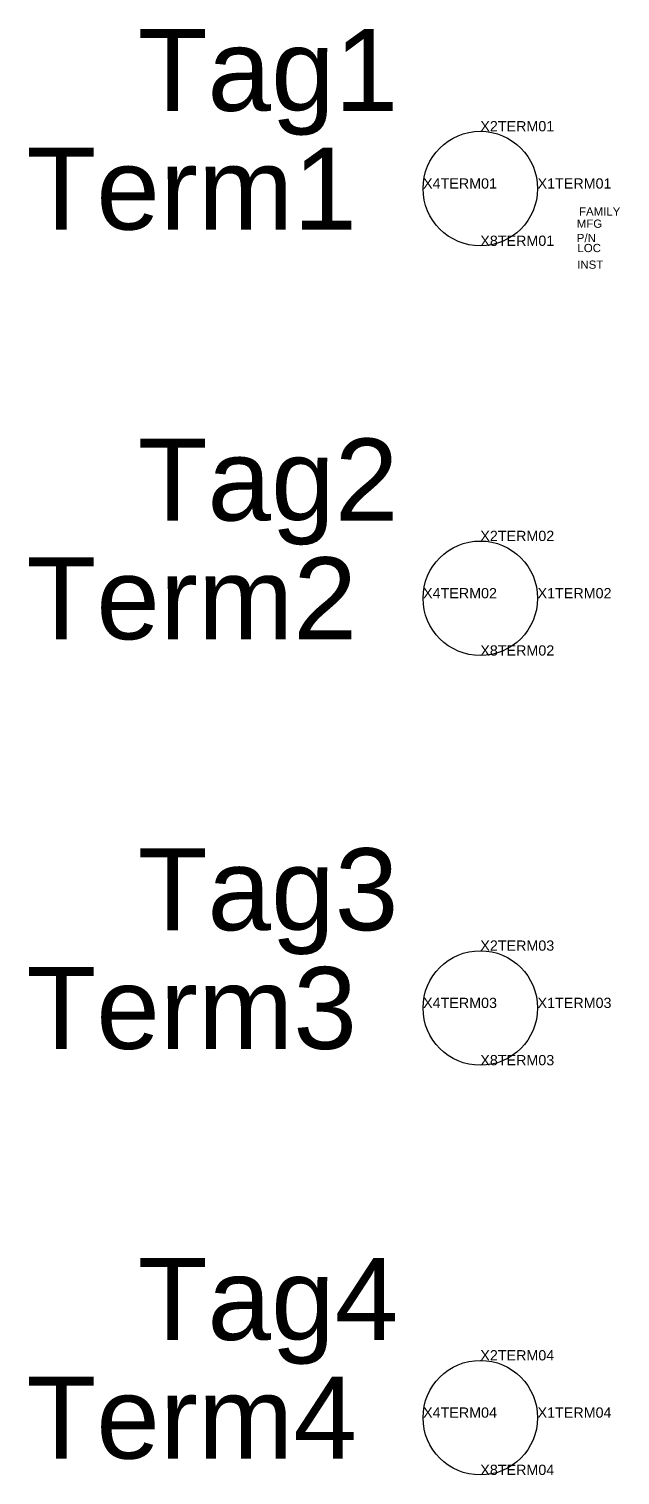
# Model space of a CAD drawing. Header units: inches. Extents: x -3.88 to 0.1, y -1.57 to 0.19.
# Drawn here: x -0.621 to 0.101, y -1.57 to 0.195 of the extents above; entities outside this region: 3.
import ezdxf
from ezdxf.enums import TextEntityAlignment as Align

# ---------------------------------------------------------------- set-up
doc = ezdxf.new("R2010")
doc.units = ezdxf.units.IN
doc.header["$MEASUREMENT"] = 0
doc.styles.add('INERCONNECT TABLES', font='arial.ttf', dxfattribs={"height": 0.1})
doc.styles.add('WD', font='arial.ttf', dxfattribs={"height": 1})

msp = doc.modelspace()

# ---------------------------------------------------------------- linework, layer by layer
for centre in [(-0.0699, 0), (-0.0699, -0.5), (-0.0699, -1), (-0.0699, -1.5)]:
    msp.add_circle(centre, 0.0699)

# ---------------------------------------------------------------- texts
at = {"linetype": 'Continuous', "style": 'INERCONNECT TABLES', "flags": 8}
for tag, p in [('Tag1', (-0.1699, 0.1449)), ('Term1', (-0.2205, 0)), ('Tag2', (-0.1699, -0.3551)), ('Term2', (-0.2205, -0.5)), ('Desc2', (-3.5, -0.75)), ('Tag3', (-0.1699, -0.8551)), ('Desc3', (-3.5, -0.9)), ('Term3', (-0.2205, -1)), ('Tag4', (-0.1699, -1.3551)), ('Term4', (-0.2205, -1.5))]:
    msp.add_attdef(tag, text='', height=0.1, dxfattribs=at).set_placement(p, align=Align.MIDDLE_RIGHT)
at = {"flags": 9}
for tag, p, height, style in [('X2TERM01', (-0.0699, 0.0699), 0.0125, 'WD'), ('X4TERM01', (-0.1398, 0), 0.0125, 'WD'), ('X1TERM01', (0, 0), 0.0125, 'WD'), ('FAMILY', (0.0506, -0.0329), 0.01, 'INERCONNECT TABLES'), ('X8TERM01', (-0.0699, -0.0699), 0.0125, 'WD'), ('INST', (0.0484, -0.0978), 0.01, 'INERCONNECT TABLES'), ('X2TERM02', (-0.0699, -0.4301), 0.0125, 'WD'), ('X4TERM02', (-0.1398, -0.5), 0.0125, 'WD'), ('X1TERM02', (0, -0.5), 0.0125, 'WD'), ('X8TERM02', (-0.0699, -0.5699), 0.0125, 'WD'), ('X2TERM03', (-0.0699, -0.9301), 0.0125, 'WD'), ('X4TERM03', (-0.1398, -1), 0.0125, 'WD'), ('X1TERM03', (0, -1), 0.0125, 'WD'), ('X8TERM03', (-0.0699, -1.0699), 0.0125, 'WD'), ('X2TERM04', (-0.0699, -1.4301), 0.0125, 'WD'), ('X4TERM04', (-0.1398, -1.5), 0.0125, 'WD'), ('X1TERM04', (0, -1.5), 0.0125, 'WD'), ('X8TERM04', (-0.0699, -1.5699), 0.0125, 'WD')]:
    msp.add_attdef(tag, p, '', height=height, dxfattribs=dict(at, style=style))
at = {"linetype": 'Continuous', "style": 'INERCONNECT TABLES', "flags": 9}
msp.add_attdef('MFG', text='', height=0.01, dxfattribs=at).set_placement((0.0789, -0.0478), align=Align.RIGHT)
for tag, p in [('P/N', (0.0479, -0.0653)), ('LOC', (0.0487, -0.0775))]:
    msp.add_attdef(tag, p, '', height=0.01, dxfattribs=at)
at = {"style": 'INERCONNECT TABLES', "flags": 8}
msp.add_attdef('Desc1', text='', height=0.1, dxfattribs=at).set_placement((-3.5, -0.6), align=Align.MIDDLE_RIGHT)

doc.saveas('drawing.dxf')
